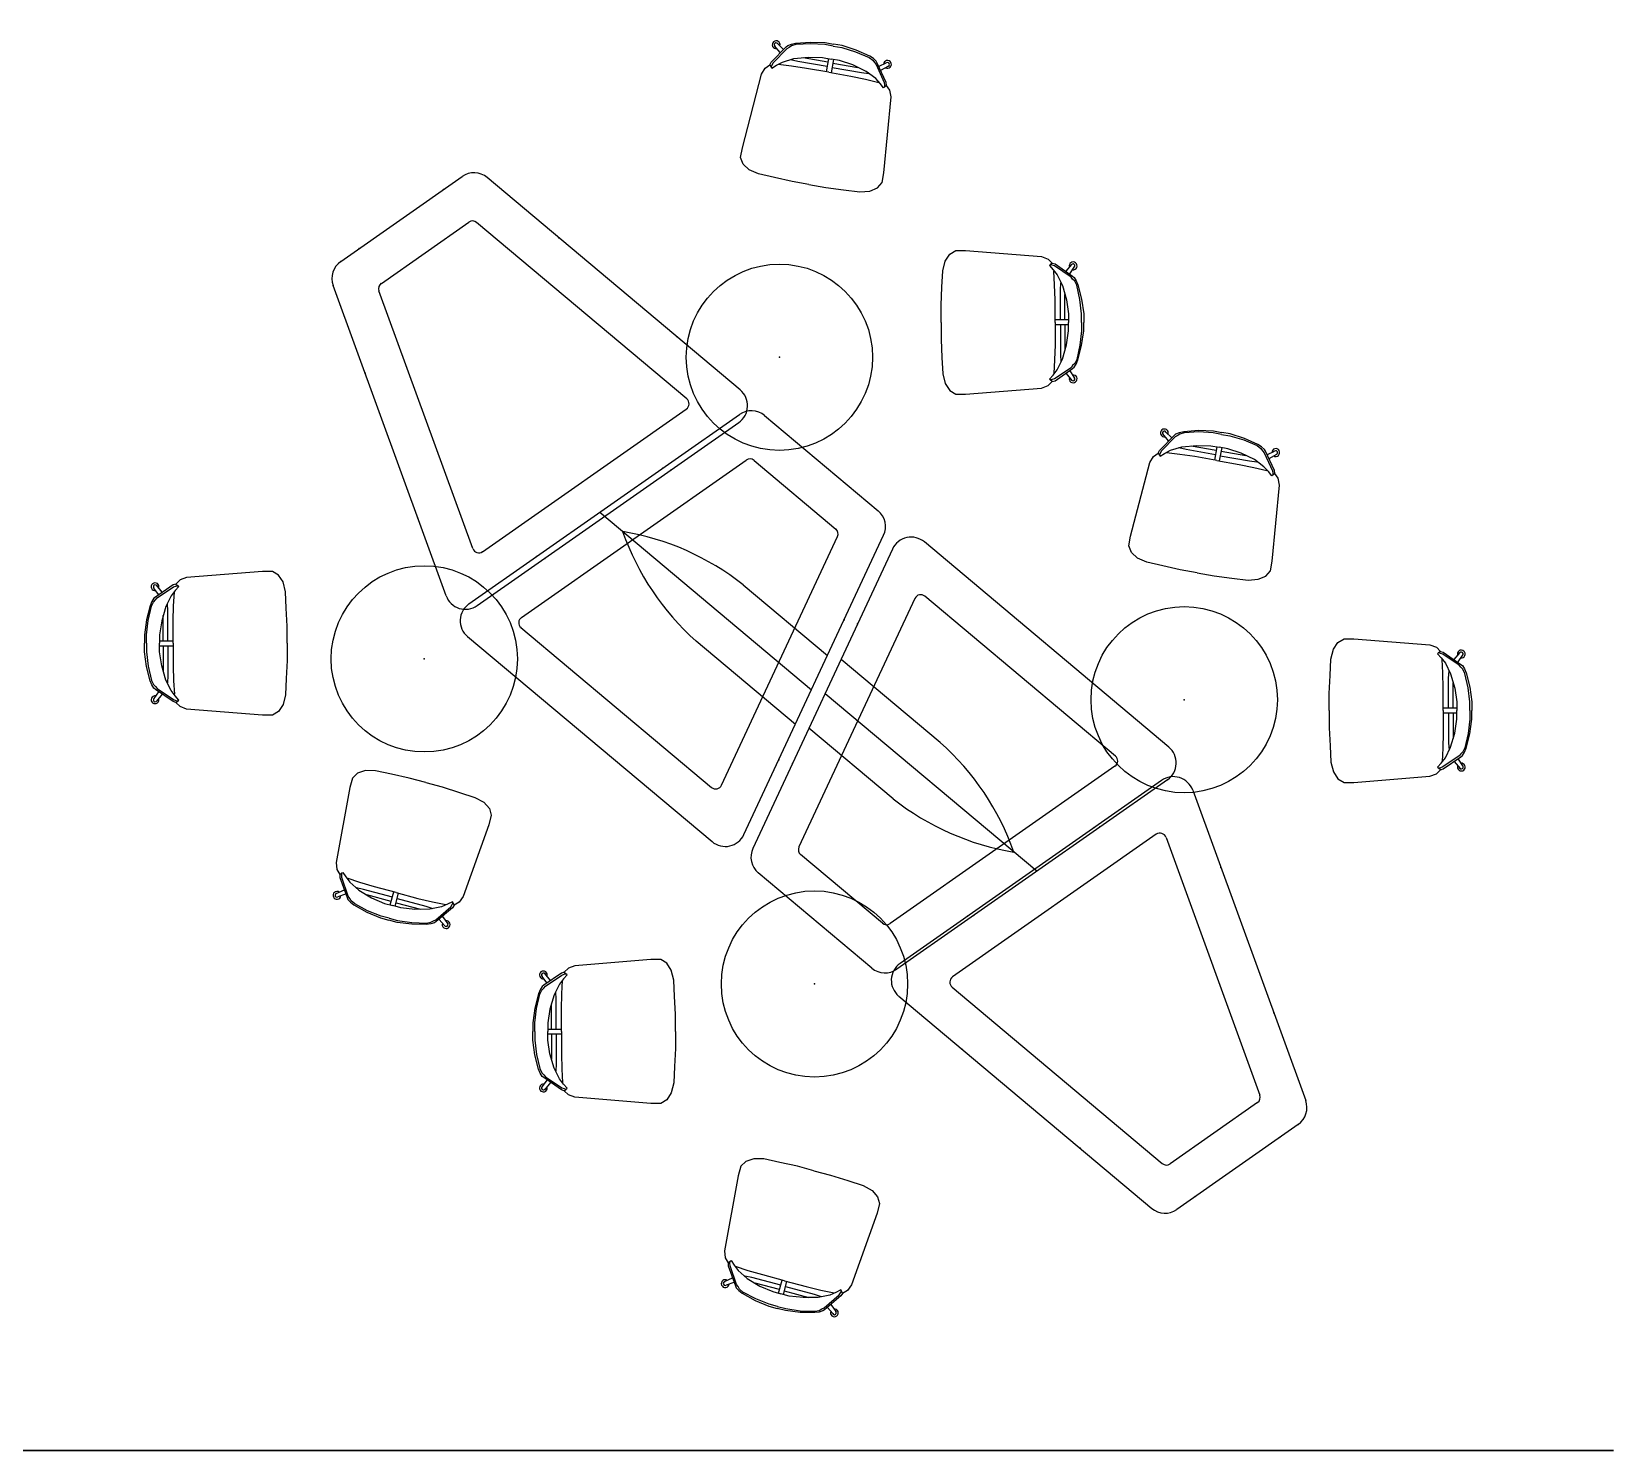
# Model space of a CAD drawing. Header units: inches. Extents: x -2 to 764, y -6 to 562.
# Drawn here: x 304.9 to 546.9, y 80.2 to 297.3 of the extents above; entities that cross this region are included whole.
import ezdxf

# ---------------------------------------------------------------- set-up
doc = ezdxf.new("R2010")
doc.units = ezdxf.units.IN
doc.header["$MEASUREMENT"] = 0
doc.layers.get('0').update_dxf_attribs({"true_color": 0xffffff})
doc.layers.add('SEAT', color=5, linetype='Continuous')
doc.layers.add('TABLE', color=6, linetype='Continuous')

# ---------------------------------------------------------------- blocks, each defined once
blk = doc.blocks.new('L5454L_0P')
at = {"layer": 'TABLE'}
blk.add_circle((0, 0), 14.25, dxfattribs=at)
blk.add_point((0, 0), dxfattribs=at)
blk = doc.blocks.new('LDCM_0P')
at = {"layer": 'SEAT'}
for p, q in [((-4.9375, 9.6875), (-5.5625, 9.0625)), ((-3.9375, 10.0625), (-4.9375, 9.6875)), ((7.6875, 11), (-3.9375, 10.0625)), ((9.1875, 11), (7.6875, 11)), ((10.125, 10.4375), (9.1875, 11)), ((10.8125, 9.375), (10.125, 10.4375)), ((-8.25, 7.4375), (-8.9375, 8.4375)), ((-6, 8.9375), (-8.6875, 7.0625)), ((-7.6875, 7.8125), (-8.5625, 8.875)), ((-8.4375, 6.9375), (-5.9375, 8.625)), ((-5.6875, 8.0625), (-6.3125, 7.25)), ((-5.5625, 9.0625), (-6, 8.9375)), ((-5.9375, 8.625), (-5.5625, 8.75)), ((-5.9375, 5.75), (-5.8125, 7.8125)), ((-5.125, 8.6875), (-5.6875, 8.0625)), ((-5.5625, 9.0625), (-5.25, 8.8125)), ((-5.5625, 8.75), (-5.3125, 8.8125)), ((-5.3125, 8.8125), (-5.1875, 8.75)), ((-5.25, 8.8125), (-5.125, 8.6875)), ((11.1875, 7.875), (10.8125, 9.375)), ((11.3125, 5.375), (11.1875, 7.875)), ((-9.5, 5.75), (-10.0625, 3.5625)), ((-9.8125, 3.5), (-9.3125, 5.6875)), ((-9.25, 6.375), (-9.5, 5.75)), ((-9.3125, 5.6875), (-9, 6.3125)), ((-8.9375, 6.875), (-9.25, 6.375)), ((-9, 6.3125), (-8.6875, 6.625)), ((-8.6875, 7.0625), (-8.9375, 6.875)), ((-8.6875, 6.625), (-8.4375, 6.9375)), ((-7.125, 5.625), (-7.75, 3.4375)), ((-6.3125, 7.25), (-7.125, 5.625)), ((-6.8125, 4.9375), (-6.875, 6.0625)), ((-6.8125, 0.375), (-6.8125, 4.9375)), ((-6, 3.4375), (-5.9375, 5.75)), ((11.4375, 2.625), (11.3125, 5.375)), ((-10.0625, 3.5625), (-10.375, 1.3125)), ((-10.0625, 1.3125), (-9.8125, 3.5)), ((-7.75, 3.4375), (-8.0625, 1.3125)), ((-7.5, 0.375), (-7.5, 4.25)), ((-6, 0), (-6, 3.4375)), ((11.4375, 0), (11.4375, 2.625)), ((-10.375, 1.3125), (-10.375, 0)), ((-10.375, -1.3125), (-10.375, 0)), ((-10.0625, 0), (-10.0625, 1.3125)), ((-10.0625, 0), (-10.0625, -1.3125)), ((-8.0625, 1.3125), (-8.0625, 0)), ((-8.0625, 0.375), (-6, 0.375)), ((-8.0625, -1.3125), (-8.0625, 0)), ((-6, 0), (-6, -3.4375)), ((11.4375, 0), (11.4375, -2.625)), ((-10.0625, -3.5625), (-10.375, -1.3125)), ((-10.0625, -1.3125), (-9.8125, -3.5)), ((-8.0625, -0.375), (-6, -0.375)), ((-7.75, -3.4375), (-8.0625, -1.3125)), ((-7.5, -0.375), (-7.5, -4.25)), ((-6.8125, -0.375), (-6.8125, -4.9375)), ((-9.5, -5.75), (-10.0625, -3.5625)), ((-9.8125, -3.5), (-9.3125, -5.6875)), ((-7.125, -5.625), (-7.75, -3.4375)), ((-6, -3.4375), (-5.9375, -5.75)), ((11.4375, -2.625), (11.3125, -5.375)), ((-9.25, -6.375), (-9.5, -5.75)), ((-9.3125, -5.6875), (-9, -6.3125)), ((-8.9375, -6.875), (-9.25, -6.375)), ((-9, -6.3125), (-8.6875, -6.625)), ((-8.6875, -7.0625), (-8.9375, -6.875)), ((-8.6875, -6.625), (-8.4375, -6.9375)), ((-6, -8.9375), (-8.6875, -7.0625)), ((-8.4375, -6.9375), (-5.9375, -8.625)), ((-6.3125, -7.25), (-7.125, -5.625)), ((-6.8125, -4.9375), (-6.875, -6.0625)), ((-5.6875, -8.0625), (-6.3125, -7.25)), ((-5.9375, -5.75), (-5.8125, -7.8125)), ((11.3125, -5.375), (11.1875, -7.875)), ((-8.25, -7.4375), (-8.9375, -8.4375)), ((-7.6875, -7.8125), (-8.5625, -8.875)), ((-5.5625, -9.0625), (-6, -8.9375)), ((-5.9375, -8.625), (-5.5625, -8.75)), ((-5.125, -8.6875), (-5.6875, -8.0625)), ((-5.5625, -8.75), (-5.3125, -8.8125)), ((-5.5625, -9.0625), (-5.25, -8.8125)), ((-4.9375, -9.6875), (-5.5625, -9.0625)), ((-5.3125, -8.8125), (-5.1875, -8.75)), ((-5.25, -8.8125), (-5.125, -8.6875)), ((10.8125, -9.375), (10.125, -10.4375)), ((11.1875, -7.875), (10.8125, -9.375)), ((-3.9375, -10.0625), (-4.9375, -9.6875)), ((7.6875, -11), (-3.9375, -10.0625)), ((9.1875, -11), (7.6875, -11)), ((10.125, -10.4375), (9.1875, -11))]:
    blk.add_line(p, q, dxfattribs=at)
for centre, radius, start, end in [((-8.7609, 8.648), 0.5965, 339.382597, 278.155081), ((-8.75, 8.6562), 0.2881, 29.546214, 229.398705), ((-8.7609, -8.648), 0.5965, 81.844919, 20.617403), ((-8.75, -8.6562), 0.2881, 130.601295, 330.453786)]:
    blk.add_arc(centre, radius, start, end, dxfattribs=at)
blk = doc.blocks.new('ONORHN550_0P')
at = {"layer": 'SEAT'}
for p, q in [((35, 45.54), (-13.82, 32.46)), ((38.97, -6.34), (38.97, 42.5)), ((11.41, -3.06), (11.41, 39.22)), ((17.01, 20.89), (17.01, 40.72)), ((31.43, 38.06), (-9.12, 27.2)), ((5.81, 20.89), (5.81, 37.72)), ((32.67, -0.95), (32.67, 37.11)), ((-16.15, 6.74), (-16.15, 29.42)), ((-9.85, 9.92), (-9.85, 26.25)), ((31.43, -1.9), (-9.12, 8.97)), ((35, -9.38), (-13.82, 3.7))]:
    blk.add_line(p, q, dxfattribs=at)
for centre, radius, start, end in [((35.82, 42.5), 3.15, 0, 105), ((31.68, 37.11), 0.984, 0, 105), ((-13, 29.42), 3.15, 105, 180), ((-8.87, 26.25), 0.984, 105, 180), ((45.93, 22), 40.14, 181.5785, 210.6759), ((-23.11, 22), 40.14, 329.3241, 358.4215), ((-8.87, 9.92), 0.984, 180, 255), ((-13, 6.74), 3.15, 180, 255), ((31.68, -0.95), 0.984, 255, 0), ((35.82, -6.34), 3.15, 255, 0)]:
    blk.add_arc(centre, radius, start, end, dxfattribs=at)
for p in [(22.82, 42.28), (0, 36.16), (0, 0), (22.82, -6.11)]:
    blk.add_point(p, dxfattribs=at)
blk = doc.blocks.new('ONORHN100_0P')
at = {"layer": 'SEAT'}
for p, q in [((35, 45.54), (-13.82, 32.46)), ((38.97, -6.34), (38.97, 42.5)), ((31.43, 38.06), (-9.12, 27.2)), ((32.67, -0.95), (32.67, 37.11)), ((-16.15, 6.74), (-16.15, 29.42)), ((-9.85, 9.92), (-9.85, 26.25)), ((31.43, -1.9), (-9.12, 8.97)), ((35, -9.38), (-13.82, 3.7))]:
    blk.add_line(p, q, dxfattribs=at)
for centre, radius, start, end in [((35.82, 42.5), 3.15, 0, 105), ((31.68, 37.11), 0.984, 0, 105), ((-13, 29.42), 3.15, 105, 180), ((-8.87, 26.25), 0.984, 105, 180), ((-8.87, 9.92), 0.984, 180, 255), ((-13, 6.74), 3.15, 180, 255), ((31.68, -0.95), 0.984, 255, 0), ((35.82, -6.34), 3.15, 255, 0)]:
    blk.add_arc(centre, radius, start, end, dxfattribs=at)
for p in [(22.82, 42.28), (0, 36.16), (38.97, 29.89), (-16.15, 25.96), (-16.15, 10.21), (38.97, 6.27), (0, 0), (22.82, -6.11)]:
    blk.add_point(p, dxfattribs=at)

msp = doc.modelspace()

# ---------------------------------------------------------------- linework, layer by layer
msp.add_3dface([(0.04, 80.2), (546.91, 80.2), (546.91, 80.2, 96), (0.04, 80.2, 96)])

# ---------------------------------------------------------------- block references
for name, p, rotation in [('LDCM_0P', (425.81, 285.19), 260), ('ONORHN100_0P', (355.93, 245.04), 305), ('LDCM_0P', (455.49, 252.83), 180), ('ONORHN550_0P', (401.5, 230.53), 230), ('LDCM_0P', (485.21, 225.78), 260), ('ONORHN550_0P', (449, 162.05), 50), ('LDCM_0P', (514.89, 193.42), 180), ('LDCM_0P', (362.23, 171.36), 75.00000000000001), ('ONORHN100_0P', (494.94, 147.18), 125), ('LDCM_0P', (421.64, 111.95), 75.00000000000001)]:
    msp.add_blockref(name, p, dxfattribs=dict(rotation=rotation))
for name, p in [('L5454L_0P', (419.31, 247.49)), ('L5454L_0P', (364.98, 201.33)), ('LDCM_0P', (332.55, 203.72)), ('L5454L_0P', (481.25, 195.08)), ('L5454L_0P', (424.68, 151.58)), ('LDCM_0P', (391.96, 144.31))]:
    msp.add_blockref(name, p)

doc.saveas('drawing.dxf')
